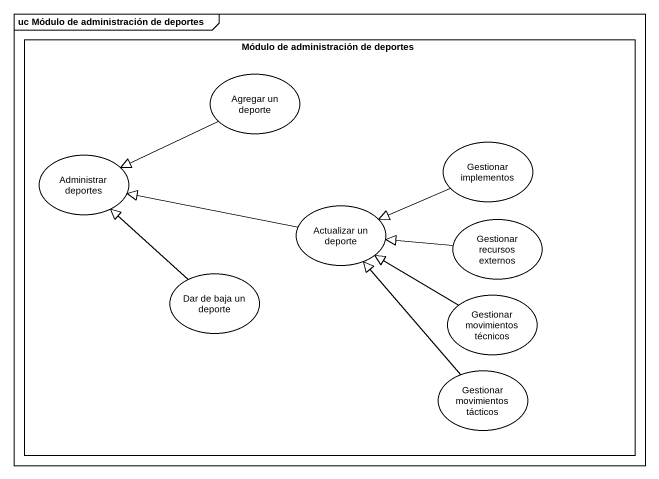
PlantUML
@startuml
mainframe uc Módulo de administración de deportes
rectangle "Módulo de administración de deportes" as Módulo_de_administración_de {
  usecase "Agregar un deporte" as Agregar_un_deporte
  usecase "Administrar deportes" as Administrar_deportes
  usecase "Gestionar implementos" as Gestionar_implementos
  usecase "Actualizar un deporte" as Actualizar_un_deporte
  usecase "Gestionar recursos externos" as Gestionar_recursos_externos
  usecase "Dar de baja un deporte" as Dar_de_baja_un_deporte
  usecase "Gestionar movimientos técnicos" as Gestionar_movimientos
  usecase "Gestionar movimientos tácticos" as Gestionar_movimientos_2
}
Agregar_un_deporte -left-|> Administrar_deportes
Gestionar_implementos -left-|> Actualizar_un_deporte
Actualizar_un_deporte -left-|> Administrar_deportes
Gestionar_recursos_externos -left-|> Actualizar_un_deporte
Dar_de_baja_un_deporte -up-|> Administrar_deportes
Gestionar_movimientos -left-|> Actualizar_un_deporte
Gestionar_movimientos_2 -up-|> Actualizar_un_deporte
@enduml
